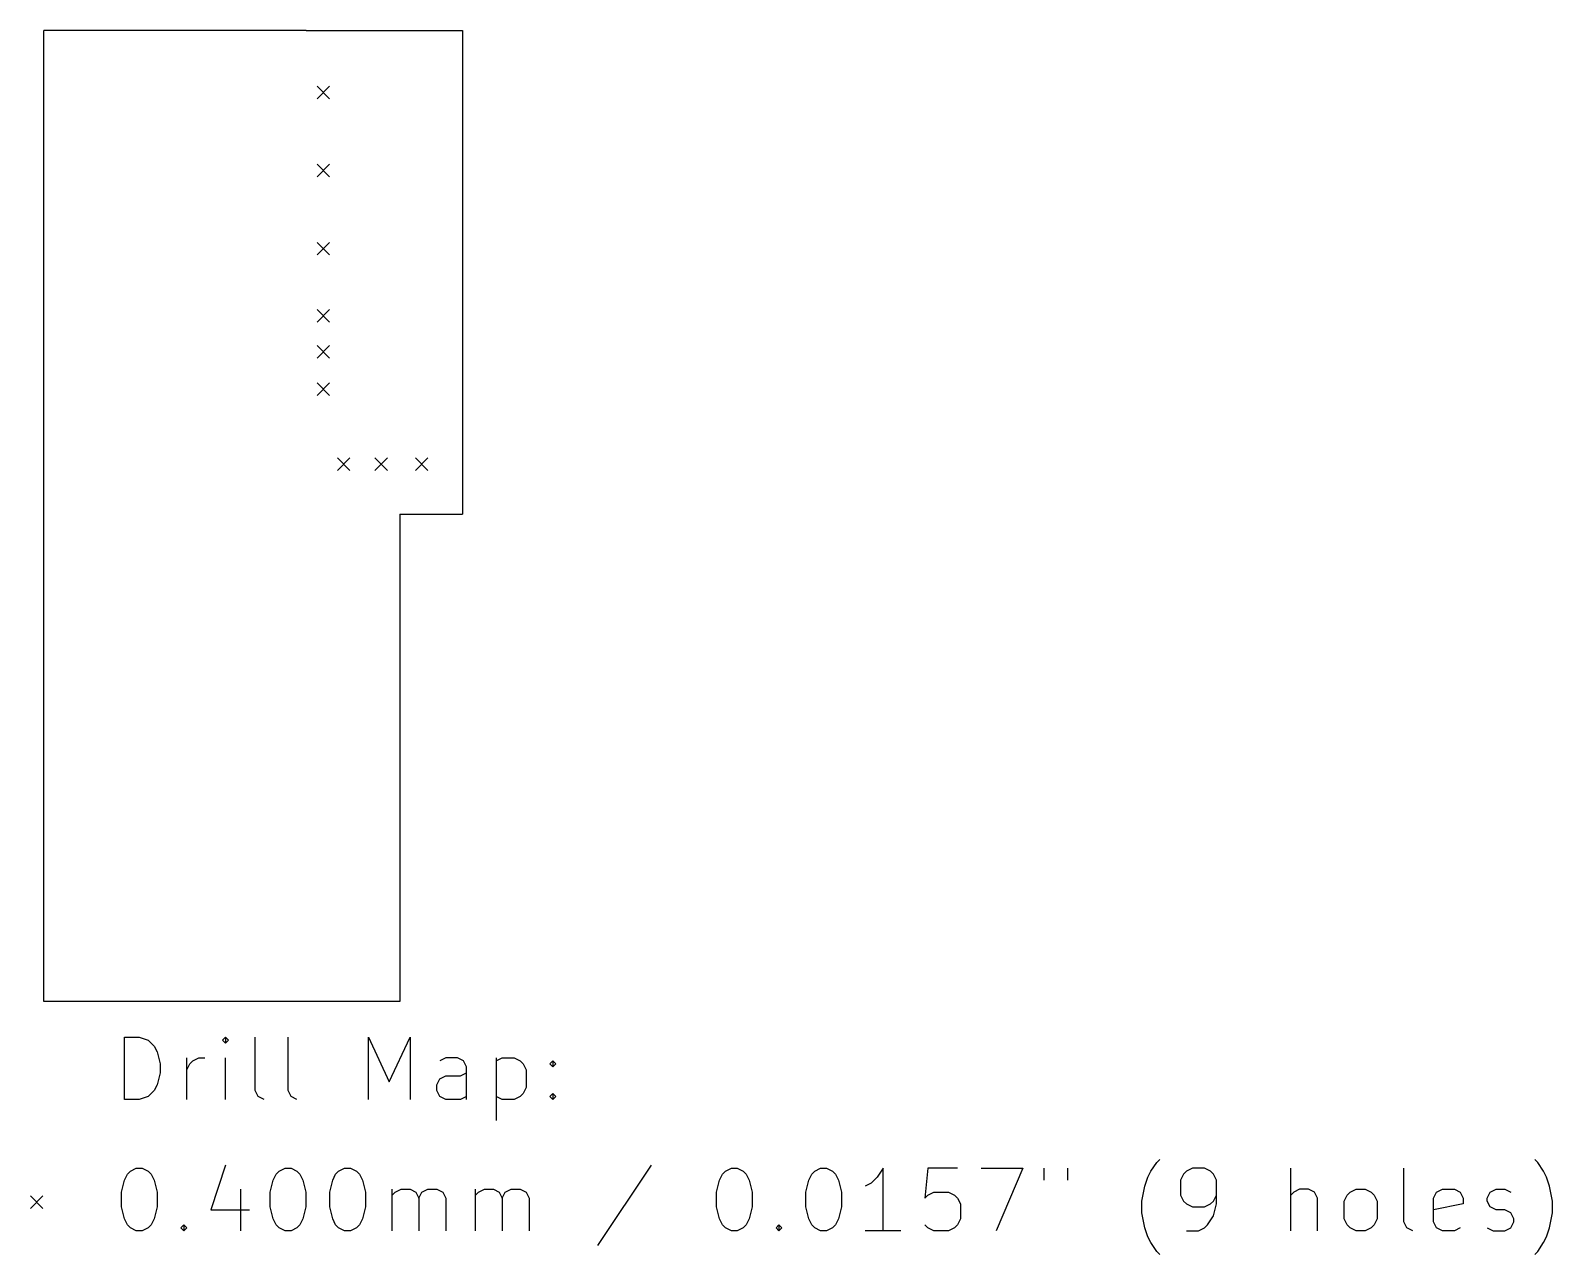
# Model space of a CAD drawing. Extents: x 20.8 to 69.5, y -64.3 to -25.1.
import ezdxf

# ---------------------------------------------------------------- set-up
doc = ezdxf.new("R2010")
doc.units = 0
doc.layers.add('BLACK', color=7, linetype='CONTINUOUS')

msp = doc.modelspace()

# ---------------------------------------------------------------- linework, layer by layer
at = {"layer": 'BLACK', "linetype": 'CONTINUOUS'}
for p, q in [((21.25, -56.2), (21.250114, -25.113687)), ((29.650114, -25.113687), (21.250114, -25.113687)), ((29.650114, -25.113687), (34.650114, -25.113687)), ((34.650114, -25.113687), (34.650114, -40.6)), ((30, -26.9), (30.4, -27.3)), ((30.4, -26.9), (30, -27.3)), ((30, -29.4), (30.4, -29.8)), ((30.4, -29.4), (30, -29.8)), ((30, -31.9), (30.4, -32.3)), ((30.4, -31.9), (30, -32.3)), ((30, -34.05), (30.4, -34.45)), ((30.4, -34.05), (30, -34.45)), ((30, -35.2), (30.4, -35.6)), ((30.4, -35.2), (30, -35.6)), ((30, -36.4), (30.4, -36.8)), ((30.4, -36.4), (30, -36.8)), ((30.65, -38.8), (31.05, -39.2)), ((31.05, -38.8), (30.65, -39.2)), ((31.85, -38.8), (32.25, -39.2)), ((32.25, -38.8), (31.85, -39.2)), ((33.15, -38.8), (33.55, -39.2)), ((33.55, -38.8), (33.15, -39.2)), ((32.650114, -40.6), (32.65, -56.2)), ((32.650114, -40.6), (34.650114, -40.6)), ((32.65, -56.2), (21.25, -56.2)), ((23.832768, -59.339838), (23.832768, -57.339838)), ((23.832768, -57.339838), (24.308958, -57.339838)), ((24.308958, -57.339838), (24.594673, -57.435076)), ((24.594673, -57.435076), (24.785149, -57.625552)), ((27.070863, -57.339838), (26.975625, -57.435076)), ((26.975625, -57.435076), (27.070863, -57.530314)), ((27.166101, -57.435076), (27.070863, -57.339838)), ((27.070863, -57.339838), (27.070863, -57.530314)), ((27.070863, -57.530314), (27.166101, -57.435076)), ((28.023244, -59.054123), (28.023244, -57.339838)), ((29.070863, -59.054123), (29.070863, -57.339838)), ((31.642292, -59.339838), (31.642292, -57.339838)), ((31.642292, -57.339838), (32.308959, -58.768409)), ((32.308959, -58.768409), (32.975625, -57.339838)), ((32.975625, -57.339838), (32.975625, -59.339838)), ((24.785149, -57.625552), (24.880387, -57.816028)), ((24.880387, -57.816028), (24.975625, -58.19698)), ((24.975625, -58.19698), (24.975625, -58.482695)), ((25.832768, -59.339838), (25.832768, -58.006504)), ((25.832768, -58.387457), (25.928006, -58.19698)), ((25.928006, -58.19698), (26.023244, -58.101742)), ((26.023244, -58.101742), (26.21372, -58.006504)), ((26.21372, -58.006504), (26.404197, -58.006504)), ((27.070863, -59.339838), (27.070863, -58.006504)), ((34.118482, -58.006504), (33.928006, -58.101742)), ((34.499435, -58.006504), (34.118482, -58.006504)), ((34.689911, -58.101742), (34.499435, -58.006504)), ((34.785149, -58.292219), (34.689911, -58.101742)), ((34.785149, -59.339838), (34.785149, -58.292219)), ((35.73753, -58.006504), (35.73753, -60.006504)), ((35.73753, -58.101742), (35.928006, -58.006504)), ((35.928006, -58.006504), (36.308959, -58.006504)), ((36.308959, -58.006504), (36.499435, -58.101742)), ((36.499435, -58.101742), (36.594673, -58.19698)), ((36.594673, -58.19698), (36.689911, -58.387457)), ((36.689911, -58.387457), (36.689911, -58.958885)), ((37.451816, -58.19698), (37.547054, -58.101742)), ((37.547054, -58.292219), (37.451816, -58.19698)), ((37.547054, -58.101742), (37.642292, -58.19698)), ((37.547054, -58.101742), (37.547054, -58.292219)), ((37.642292, -58.19698), (37.547054, -58.292219)), ((24.880387, -58.863647), (24.785149, -59.054123)), ((24.975625, -58.482695), (24.880387, -58.863647)), ((33.832768, -58.863647), (33.928006, -58.673171)), ((33.832768, -59.054123), (33.832768, -58.863647)), ((33.928006, -58.673171), (34.118482, -58.577933)), ((34.118482, -58.577933), (34.594673, -58.577933)), ((34.594673, -58.577933), (34.785149, -58.482695)), ((24.308958, -59.339838), (23.832768, -59.339838)), ((24.594673, -59.2446), (24.308958, -59.339838)), ((24.785149, -59.054123), (24.594673, -59.2446)), ((28.118482, -59.2446), (28.023244, -59.054123)), ((28.308958, -59.339838), (28.118482, -59.2446)), ((29.166101, -59.2446), (29.070863, -59.054123)), ((29.356577, -59.339838), (29.166101, -59.2446)), ((33.928006, -59.2446), (33.832768, -59.054123)), ((34.118482, -59.339838), (33.928006, -59.2446)), ((34.594673, -59.339838), (34.118482, -59.339838)), ((34.785149, -59.2446), (34.594673, -59.339838)), ((35.928006, -59.339838), (35.73753, -59.2446)), ((36.308959, -59.339838), (35.928006, -59.339838)), ((36.499435, -59.2446), (36.308959, -59.339838)), ((36.594673, -59.149361), (36.499435, -59.2446)), ((36.689911, -58.958885), (36.594673, -59.149361)), ((37.451816, -59.2446), (37.547054, -59.149361)), ((37.547054, -59.339838), (37.451816, -59.2446)), ((37.547054, -59.149361), (37.642292, -59.2446)), ((37.547054, -59.149361), (37.547054, -59.339838)), ((37.642292, -59.2446), (37.547054, -59.339838)), ((56.689914, -61.635076), (56.88039, -61.349361)), ((56.88039, -61.349361), (56.975629, -61.254123)), ((69.070868, -61.349361), (68.97563, -61.254123)), ((69.261344, -61.635076), (69.070868, -61.349361)), ((23.832768, -61.92079), (23.928006, -61.730314)), ((23.928006, -61.730314), (24.023244, -61.635076)), ((24.023244, -61.635076), (24.21372, -61.539838)), ((24.21372, -61.539838), (24.404197, -61.539838)), ((24.404197, -61.539838), (24.594673, -61.635076)), ((24.594673, -61.635076), (24.689911, -61.730314)), ((24.689911, -61.730314), (24.785149, -61.92079)), ((27.070863, -61.4446), (26.594673, -62.873171)), ((28.594673, -61.92079), (28.689911, -61.730314)), ((28.689911, -61.730314), (28.785149, -61.635076)), ((28.785149, -61.635076), (28.975625, -61.539838)), ((28.975625, -61.539838), (29.166102, -61.539838)), ((29.166102, -61.539838), (29.356578, -61.635076)), ((29.356578, -61.635076), (29.451816, -61.730314)), ((29.451816, -61.730314), (29.547054, -61.92079)), ((30.499435, -61.92079), (30.594673, -61.730314)), ((30.594673, -61.730314), (30.689911, -61.635076)), ((30.689911, -61.635076), (30.880387, -61.539838)), ((30.880387, -61.539838), (31.070864, -61.539838)), ((31.070864, -61.539838), (31.26134, -61.635076)), ((31.26134, -61.635076), (31.356578, -61.730314)), ((31.356578, -61.730314), (31.451816, -61.92079)), ((40.689912, -61.4446), (38.975627, -64.016028)), ((42.880389, -61.92079), (42.975627, -61.730314)), ((42.975627, -61.730314), (43.070865, -61.635076)), ((43.070865, -61.635076), (43.261341, -61.539838)), ((43.261341, -61.539838), (43.451818, -61.539838)), ((43.451818, -61.539838), (43.642294, -61.635076)), ((43.642294, -61.635076), (43.737532, -61.730314)), ((43.737532, -61.730314), (43.83277, -61.92079)), ((45.737532, -61.92079), (45.83277, -61.730314)), ((45.83277, -61.730314), (45.928008, -61.635076)), ((45.928008, -61.635076), (46.118484, -61.539838)), ((46.118484, -61.539838), (46.308961, -61.539838)), ((46.308961, -61.539838), (46.499437, -61.635076)), ((46.499437, -61.635076), (46.594675, -61.730314)), ((46.594675, -61.730314), (46.689913, -61.92079)), ((47.928008, -61.825552), (47.737532, -62.016028)), ((48.118484, -61.539838), (47.928008, -61.825552)), ((48.118484, -63.539838), (48.118484, -61.539838)), ((49.547056, -61.539838), (49.451818, -62.492219)), ((50.499437, -61.539838), (49.547056, -61.539838)), ((51.261342, -61.539838), (52.594675, -61.539838)), ((52.594675, -61.539838), (51.737532, -63.539838)), ((53.261342, -61.539838), (53.261342, -61.92079)), ((54.023247, -61.539838), (54.023247, -61.92079)), ((56.499438, -62.111266), (56.594676, -61.825552)), ((56.594676, -61.825552), (56.689914, -61.635076)), ((57.737533, -61.730314), (57.642295, -61.92079)), ((57.832771, -61.635076), (57.737533, -61.730314)), ((58.023247, -61.539838), (57.832771, -61.635076)), ((58.4042, -61.539838), (58.023247, -61.539838)), ((58.594676, -61.635076), (58.4042, -61.539838)), ((58.689914, -61.730314), (58.594676, -61.635076)), ((58.785152, -61.92079), (58.689914, -61.730314)), ((61.166105, -63.539838), (61.166105, -61.539838)), ((64.785153, -63.254123), (64.785153, -61.539838)), ((69.356582, -61.825552), (69.261344, -61.635076)), ((69.45182, -62.111266), (69.356582, -61.825552)), ((23.73753, -62.301742), (23.832768, -61.92079)), ((23.73753, -62.777933), (23.73753, -62.301742)), ((24.785149, -61.92079), (24.880387, -62.301742)), ((24.880387, -62.301742), (24.880387, -62.777933)), ((27.547054, -62.206504), (27.547054, -63.539838)), ((28.499435, -62.301742), (28.594673, -61.92079)), ((28.499435, -62.777933), (28.499435, -62.301742)), ((29.547054, -61.92079), (29.642292, -62.301742)), ((29.642292, -62.301742), (29.642292, -62.777933)), ((30.404197, -62.301742), (30.499435, -61.92079)), ((30.404197, -62.777933), (30.404197, -62.301742)), ((31.451816, -61.92079), (31.547054, -62.301742)), ((31.547054, -62.301742), (31.547054, -62.777933)), ((32.404197, -63.539838), (32.404197, -62.206504)), ((32.404197, -62.39698), (32.499435, -62.301742)), ((32.499435, -62.301742), (32.689911, -62.206504)), ((32.689911, -62.206504), (32.975626, -62.206504)), ((32.975626, -62.206504), (33.166102, -62.301742)), ((33.166102, -62.301742), (33.26134, -62.492219)), ((33.26134, -62.492219), (33.356578, -62.301742)), ((33.356578, -62.301742), (33.547054, -62.206504)), ((33.547054, -62.206504), (33.832768, -62.206504)), ((33.832768, -62.206504), (34.023245, -62.301742)), ((34.023245, -62.301742), (34.118483, -62.492219)), ((35.070864, -63.539838), (35.070864, -62.206504)), ((35.070864, -62.39698), (35.166102, -62.301742)), ((35.166102, -62.301742), (35.356578, -62.206504)), ((35.356578, -62.206504), (35.642293, -62.206504)), ((35.642293, -62.206504), (35.832769, -62.301742)), ((35.832769, -62.301742), (35.928007, -62.492219)), ((35.928007, -62.492219), (36.023245, -62.301742)), ((36.023245, -62.301742), (36.213721, -62.206504)), ((36.213721, -62.206504), (36.499435, -62.206504)), ((36.499435, -62.206504), (36.689912, -62.301742)), ((36.689912, -62.301742), (36.78515, -62.492219)), ((42.785151, -62.301742), (42.880389, -61.92079)), ((42.785151, -62.777933), (42.785151, -62.301742)), ((43.83277, -61.92079), (43.928008, -62.301742)), ((43.928008, -62.301742), (43.928008, -62.777933)), ((45.642294, -62.301742), (45.737532, -61.92079)), ((45.642294, -62.777933), (45.642294, -62.301742)), ((46.689913, -61.92079), (46.785151, -62.301742)), ((46.785151, -62.301742), (46.785151, -62.777933)), ((47.737532, -62.016028), (47.547056, -62.111266)), ((49.547056, -62.39698), (49.737532, -62.301742)), ((49.737532, -62.301742), (50.213723, -62.301742)), ((50.213723, -62.301742), (50.404199, -62.39698)), ((56.4042, -62.587457), (56.499438, -62.111266)), ((57.642295, -61.92079), (57.642295, -62.39698)), ((58.785152, -62.682695), (58.785152, -61.92079)), ((61.261343, -62.301742), (61.166105, -62.39698)), ((61.451819, -62.206504), (61.261343, -62.301742)), ((61.737534, -62.206504), (61.451819, -62.206504)), ((61.92801, -62.301742), (61.737534, -62.206504)), ((62.023248, -62.492219), (61.92801, -62.301742)), ((62.975629, -62.39698), (63.070867, -62.301742)), ((63.070867, -62.301742), (63.261343, -62.206504)), ((63.261343, -62.206504), (63.547058, -62.206504)), ((63.547058, -62.206504), (63.737534, -62.301742)), ((63.737534, -62.301742), (63.832772, -62.39698)), ((65.737534, -62.492219), (65.832772, -62.301742)), ((65.832772, -62.301742), (66.023248, -62.206504)), ((66.023248, -62.206504), (66.404201, -62.206504)), ((66.404201, -62.206504), (66.594677, -62.301742)), ((66.594677, -62.301742), (66.689915, -62.492219)), ((67.45182, -62.492219), (67.547058, -62.301742)), ((67.547058, -62.301742), (67.737534, -62.206504)), ((67.737534, -62.206504), (68.023248, -62.206504)), ((68.023248, -62.206504), (68.213725, -62.301742)), ((69.547058, -62.587457), (69.45182, -62.111266)), ((20.825, -62.425), (21.225, -62.825)), ((21.225, -62.425), (20.825, -62.825)), ((23.832768, -63.158885), (23.73753, -62.777933)), ((24.880387, -62.777933), (24.785149, -63.158885)), ((28.594673, -63.158885), (28.499435, -62.777933)), ((29.642292, -62.777933), (29.547054, -63.158885)), ((30.499435, -63.158885), (30.404197, -62.777933)), ((31.547054, -62.777933), (31.451816, -63.158885)), ((33.26134, -62.492219), (33.26134, -63.539838)), ((34.118483, -62.492219), (34.118483, -63.539838)), ((35.928007, -62.492219), (35.928007, -63.539838)), ((36.78515, -62.492219), (36.78515, -63.539838)), ((42.880389, -63.158885), (42.785151, -62.777933)), ((43.928008, -62.777933), (43.83277, -63.158885)), ((45.737532, -63.158885), (45.642294, -62.777933)), ((46.785151, -62.777933), (46.689913, -63.158885)), ((49.451818, -62.492219), (49.547056, -62.39698)), ((50.404199, -62.39698), (50.499437, -62.492219)), ((50.499437, -62.492219), (50.594675, -62.682695)), ((50.594675, -62.682695), (50.594675, -63.158885)), ((56.4042, -62.968409), (56.4042, -62.587457)), ((57.642295, -62.39698), (57.737533, -62.587457)), ((57.737533, -62.587457), (57.832771, -62.682695)), ((57.832771, -62.682695), (58.023247, -62.777933)), ((58.023247, -62.777933), (58.4042, -62.777933)), ((58.4042, -62.777933), (58.594676, -62.682695)), ((58.594676, -62.682695), (58.689914, -62.587457)), ((58.689914, -62.587457), (58.785152, -62.39698)), ((58.689914, -63.063647), (58.785152, -62.682695)), ((62.023248, -63.539838), (62.023248, -62.492219)), ((62.880391, -62.587457), (62.975629, -62.39698)), ((62.880391, -63.158885), (62.880391, -62.587457)), ((63.832772, -62.39698), (63.92801, -62.587457)), ((63.92801, -62.587457), (63.92801, -63.158885)), ((65.737534, -63.254123), (65.737534, -62.492219)), ((66.689915, -62.682695), (65.737534, -62.873171)), ((66.689915, -62.492219), (66.689915, -62.682695)), ((67.45182, -62.587457), (67.45182, -62.492219)), ((67.547058, -62.777933), (67.45182, -62.587457)), ((67.737534, -62.873171), (67.547058, -62.777933)), ((69.547058, -62.968409), (69.547058, -62.587457)), ((23.928006, -63.349361), (23.832768, -63.158885)), ((24.785149, -63.158885), (24.689911, -63.349361)), ((26.594673, -62.873171), (27.832768, -62.873171)), ((28.689911, -63.349361), (28.594673, -63.158885)), ((29.547054, -63.158885), (29.451816, -63.349361)), ((30.594673, -63.349361), (30.499435, -63.158885)), ((31.451816, -63.158885), (31.356578, -63.349361)), ((42.975627, -63.349361), (42.880389, -63.158885)), ((43.83277, -63.158885), (43.737532, -63.349361)), ((45.83277, -63.349361), (45.737532, -63.158885)), ((46.689913, -63.158885), (46.594675, -63.349361)), ((50.594675, -63.158885), (50.499437, -63.349361)), ((56.499438, -63.4446), (56.4042, -62.968409)), ((58.499438, -63.349361), (58.689914, -63.063647)), ((62.975629, -63.349361), (62.880391, -63.158885)), ((63.92801, -63.158885), (63.832772, -63.349361)), ((64.880391, -63.4446), (64.785153, -63.254123)), ((65.832772, -63.4446), (65.737534, -63.254123)), ((68.023248, -62.873171), (67.737534, -62.873171)), ((68.213725, -62.968409), (68.023248, -62.873171)), ((68.308963, -63.158885), (68.213725, -62.968409)), ((68.213725, -63.4446), (68.308963, -63.254123)), ((68.308963, -63.254123), (68.308963, -63.158885)), ((69.45182, -63.4446), (69.547058, -62.968409)), ((24.023244, -63.4446), (23.928006, -63.349361)), ((24.21372, -63.539838), (24.023244, -63.4446)), ((24.404197, -63.539838), (24.21372, -63.539838)), ((24.594673, -63.4446), (24.404197, -63.539838)), ((24.689911, -63.349361), (24.594673, -63.4446)), ((25.642292, -63.4446), (25.73753, -63.349361)), ((25.73753, -63.539838), (25.642292, -63.4446)), ((25.73753, -63.349361), (25.832768, -63.4446)), ((25.73753, -63.349361), (25.73753, -63.539838)), ((25.832768, -63.4446), (25.73753, -63.539838)), ((28.785149, -63.4446), (28.689911, -63.349361)), ((28.975625, -63.539838), (28.785149, -63.4446)), ((29.166102, -63.539838), (28.975625, -63.539838)), ((29.356578, -63.4446), (29.166102, -63.539838)), ((29.451816, -63.349361), (29.356578, -63.4446)), ((30.689911, -63.4446), (30.594673, -63.349361)), ((30.880387, -63.539838), (30.689911, -63.4446)), ((31.070864, -63.539838), (30.880387, -63.539838)), ((31.26134, -63.4446), (31.070864, -63.539838)), ((31.356578, -63.349361), (31.26134, -63.4446)), ((43.070865, -63.4446), (42.975627, -63.349361)), ((43.261341, -63.539838), (43.070865, -63.4446)), ((43.451818, -63.539838), (43.261341, -63.539838)), ((43.642294, -63.4446), (43.451818, -63.539838)), ((43.737532, -63.349361), (43.642294, -63.4446)), ((44.689913, -63.4446), (44.785151, -63.349361)), ((44.785151, -63.539838), (44.689913, -63.4446)), ((44.785151, -63.349361), (44.880389, -63.4446)), ((44.785151, -63.349361), (44.785151, -63.539838)), ((44.880389, -63.4446), (44.785151, -63.539838)), ((45.928008, -63.4446), (45.83277, -63.349361)), ((46.118484, -63.539838), (45.928008, -63.4446)), ((46.308961, -63.539838), (46.118484, -63.539838)), ((46.499437, -63.4446), (46.308961, -63.539838)), ((46.594675, -63.349361), (46.499437, -63.4446)), ((48.689913, -63.539838), (47.547056, -63.539838)), ((49.547056, -63.4446), (49.451818, -63.349361)), ((49.737532, -63.539838), (49.547056, -63.4446)), ((50.213723, -63.539838), (49.737532, -63.539838)), ((50.404199, -63.4446), (50.213723, -63.539838)), ((50.499437, -63.349361), (50.404199, -63.4446)), ((56.594676, -63.730314), (56.499438, -63.4446)), ((56.689914, -63.92079), (56.594676, -63.730314)), ((57.832771, -63.539838), (58.213723, -63.539838)), ((58.213723, -63.539838), (58.4042, -63.4446)), ((58.4042, -63.4446), (58.499438, -63.349361)), ((63.070867, -63.4446), (62.975629, -63.349361)), ((63.261343, -63.539838), (63.070867, -63.4446)), ((63.547058, -63.539838), (63.261343, -63.539838)), ((63.737534, -63.4446), (63.547058, -63.539838)), ((63.832772, -63.349361), (63.737534, -63.4446)), ((65.070867, -63.539838), (64.880391, -63.4446)), ((66.023248, -63.539838), (65.832772, -63.4446)), ((66.404201, -63.539838), (66.023248, -63.539838)), ((66.594677, -63.4446), (66.404201, -63.539838)), ((67.45182, -63.4446), (67.642296, -63.539838)), ((67.642296, -63.539838), (68.023248, -63.539838)), ((68.023248, -63.539838), (68.213725, -63.4446)), ((69.261344, -63.92079), (69.356582, -63.730314)), ((69.356582, -63.730314), (69.45182, -63.4446)), ((56.88039, -64.206504), (56.689914, -63.92079)), ((56.975629, -64.301742), (56.88039, -64.206504)), ((68.97563, -64.301742), (69.070868, -64.206504)), ((69.070868, -64.206504), (69.261344, -63.92079))]:
    msp.add_line(p, q, dxfattribs=at)

doc.saveas('drawing.dxf')
